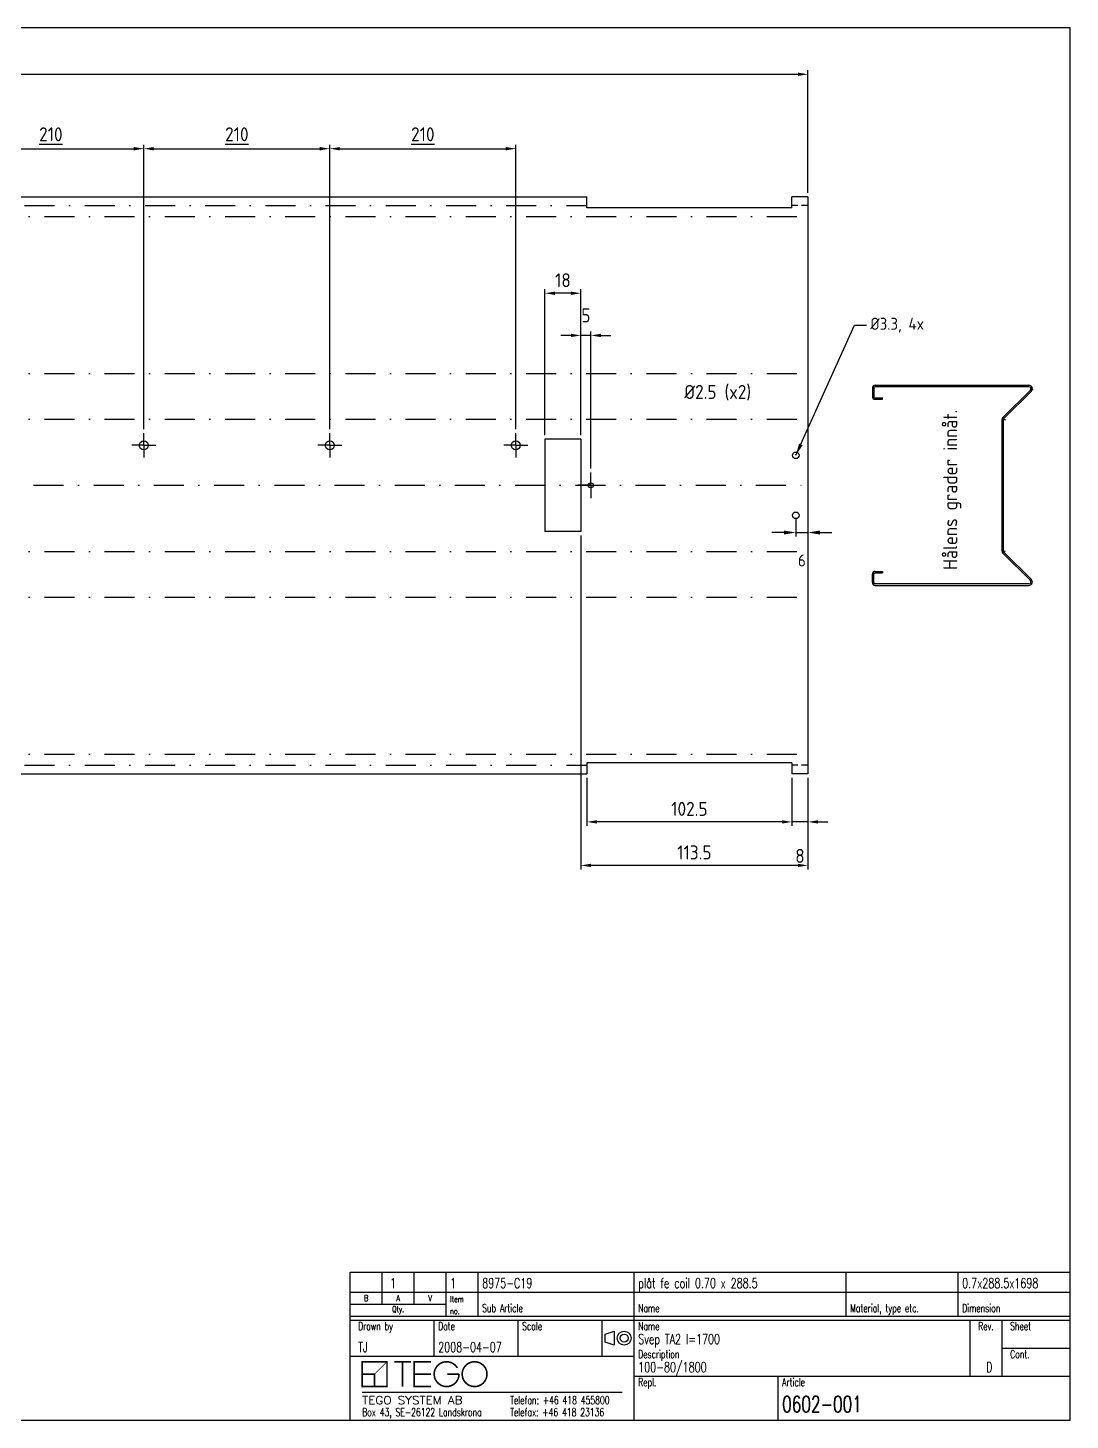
# Model space of a CAD drawing. Extents: x 0 to 1128, y 0 to 696.
# Drawn here: x 607 to 1128, y 0 to 696 of the extents above; entities that cross this region are included whole.
import ezdxf
from ezdxf.enums import TextEntityAlignment as Align

# ---------------------------------------------------------------- set-up
doc = ezdxf.new("R2010")
doc.units = 0
doc.header["$LTSCALE"] = 30
for name, pattern in [('DASHDOT', [1, 0.5, -0.25, 0, -0.25]), ('DASHED', [0.75, 0.5, -0.25]), ('GEN7A', [6.875, 4.75, -0.875, 0.375, -0.875])]:
    doc.linetypes.add(name, pattern=pattern)
doc.layers.get('DEFPOINTS').update_dxf_attribs({"linetype": 'CONTINUOUS'})
for name, color, linetype in [('3', 3, 'CONTINUOUS'), ('4', 4, 'CONTINUOUS'), ('5', 4, 'CONTINUOUS'), ('6', 3, 'DASHED'), ('7A', 4, 'GEN7A'), ('9', 4, 'DASHDOT'), ('T_02', 2, 'CONTINUOUS'), ('Tego_artikel', 7, 'CONTINUOUS'), ('Tego_help', 7, 'CONTINUOUS'), ('Tego_huvud', 7, 'CONTINUOUS'), ('Tego_ram', 7, 'CONTINUOUS'), ('Tego_styck', 7, 'CONTINUOUS')]:
    doc.layers.add(name, color=color, linetype=linetype)
doc.styles.add('ram015_2', font='romans.shx', dxfattribs={"width": 0.7, "height": 4})
doc.styles.add('ram015_3', font='romans.shx', dxfattribs={"width": 0.7, "height": 4})
doc.styles.get("Standard").update_dxf_attribs({"font": 'ISOCP.SHX'})
doc.styles.add('Tego_01', font='romans.shx', dxfattribs={"width": 0.7, "height": 0.2})
doc.styles.add('Tego_15', font='romans.shx', dxfattribs={"width": 0.7, "height": 3})
doc.styles.add('Tego_20', font='romans.shx', dxfattribs={"width": 0.7, "height": 4})
doc.styles.add('Tego_25', font='romans.shx', dxfattribs={"width": 0.7, "height": 5})
doc.styles.add('Tego_40', font='romans.shx', dxfattribs={"width": 0.7, "height": 8})
doc.dimstyles.new('GEN-ISO', dxfattribs={"dimscale": 2, "dimtxt": 3.5, "dimasz": 2.5, "dimexe": 1, "dimexo": 1, "dimgap": 1.5, "dimtad": 1, "dimdsep": 46, "dimtxsty": 'STANDARD', "dimcen": 0, "dimclrd": 256, "dimclre": 256, "dimclrt": 2, "dimadec": 0, "dimazin": 0, "dimtp": 0.1, "dimtm": 0.1, "dimtfac": 0.71, "dimtmove": 2, "dimatfit": 3, "dimfxl": 1, "dimtolj": 1, "dimarcsym": 0})

# ---------------------------------------------------------------- blocks, each defined once
blk = doc.blocks.new('*D11')
at = {"layer": '5', "lineweight": -2, "transparency": 16777216}
for p, q in [((883.37, 492.31), (883.37, 544.25)), ((888.37, 475.68), (888.37, 544.25)), ((878.37, 542.25), (873.37, 542.25)), ((888.37, 542.25), (883.37, 542.25)), ((893.37, 542.25), (898.37, 542.25))]:
    blk.add_line(p, q, dxfattribs=at)
at = {"layer": '5', "transparency": 16777216}
for points in [[(878.37, 543.09), (878.37, 541.42), (883.37, 542.25)], [(893.37, 543.09), (893.37, 541.42), (888.37, 542.25)]]:
    blk.add_solid(points, dxfattribs=at)
at = {"layer": 'DEFPOINTS', "color": 0, "transparency": 16777216}
for p in [(883.37, 542.25), (883.37, 490.31), (888.37, 473.68)]:
    blk.add_point(p, dxfattribs=at)
at = {"layer": '5', "color": 2, "transparency": 16777216, "insert": (885.87, 552.25), "char_height": 7, "attachment_point": 5}
blk.add_mtext('5', dxfattribs=at)
blk = doc.blocks.new('*D13')
at = {"layer": '5', "lineweight": -2, "transparency": 16777216}
for p, q in [((865.37, 492.31), (865.37, 565.33)), ((883.37, 492.31), (883.37, 565.33)), ((878.37, 563.33), (870.37, 563.33))]:
    blk.add_line(p, q, dxfattribs=at)
at = {"layer": '5', "transparency": 16777216}
for points in [[(870.37, 564.16), (870.37, 562.49), (865.37, 563.33)], [(878.37, 564.16), (878.37, 562.49), (883.37, 563.33)]]:
    blk.add_solid(points, dxfattribs=at)
at = {"layer": 'DEFPOINTS', "color": 0, "transparency": 16777216}
for p in [(865.37, 563.33), (865.37, 490.31), (883.37, 490.31)]:
    blk.add_point(p, dxfattribs=at)
at = {"layer": '5', "color": 2, "transparency": 16777216, "insert": (874.37, 569.83), "char_height": 7, "attachment_point": 5}
blk.add_mtext('18', dxfattribs=at)
blk = doc.blocks.new('*D20')
at = {"layer": '5', "lineweight": -2, "transparency": 16777216}
for p, q in [((73.32, 603.76), (73.32, 674.78)), ((78.32, 672.78), (991.87, 672.78)), ((996.87, 613.56), (996.87, 674.78))]:
    blk.add_line(p, q, dxfattribs=at)
at = {"layer": '5', "transparency": 16777216}
for points in [[(78.32, 673.62), (78.32, 671.95), (73.32, 672.78)], [(991.87, 673.62), (991.87, 671.95), (996.87, 672.78)]]:
    blk.add_solid(points, dxfattribs=at)
at = {"layer": 'DEFPOINTS', "color": 0, "transparency": 16777216}
for p in [(996.87, 672.78), (996.87, 611.56), (73.32, 601.76)]:
    blk.add_point(p, dxfattribs=at)
at = {"layer": '5', "color": 2, "transparency": 16777216, "insert": (535.09, 682.78), "char_height": 7, "attachment_point": 5}
blk.add_mtext('1698{}{\\A0;{\\H2x;}{\\A2;\\H0.71x;\\C3;\\S 0^ -0.4;}}', dxfattribs=at)
blk = doc.blocks.new('*D28')
at = {"layer": '5', "lineweight": -2, "transparency": 16777216}
for p, q in [((757.82, 495.34), (757.82, 637.58)), ((762.82, 635.58), (845.82, 635.58)), ((850.82, 495.34), (850.82, 637.58))]:
    blk.add_line(p, q, dxfattribs=at)
at = {"layer": '5', "transparency": 16777216}
for points in [[(762.82, 636.41), (762.82, 634.74), (757.82, 635.58)], [(845.82, 636.41), (845.82, 634.74), (850.82, 635.58)]]:
    blk.add_solid(points, dxfattribs=at)
at = {"layer": 'DEFPOINTS', "color": 0, "transparency": 16777216}
for p in [(850.82, 635.58), (757.82, 493.34), (850.82, 493.34)]:
    blk.add_point(p, dxfattribs=at)
at = {"layer": '5', "color": 2, "transparency": 16777216, "insert": (804.32, 642.78), "char_height": 7, "attachment_point": 5}
blk.add_mtext('\\L210\\l', dxfattribs=at)
blk = doc.blocks.new('*D27')
at = {"layer": '5', "lineweight": -2, "transparency": 16777216}
for p, q in [((664.82, 495.34), (664.82, 637.58)), ((669.82, 635.58), (752.82, 635.58)), ((757.82, 495.34), (757.82, 637.58))]:
    blk.add_line(p, q, dxfattribs=at)
at = {"layer": '5', "transparency": 16777216}
for points in [[(669.82, 636.41), (669.82, 634.74), (664.82, 635.58)], [(752.82, 636.41), (752.82, 634.74), (757.82, 635.58)]]:
    blk.add_solid(points, dxfattribs=at)
at = {"layer": 'DEFPOINTS', "color": 0, "transparency": 16777216}
for p in [(757.82, 635.58), (664.82, 493.34), (757.82, 493.34)]:
    blk.add_point(p, dxfattribs=at)
at = {"layer": '5', "color": 2, "transparency": 16777216, "insert": (711.32, 642.78), "char_height": 7, "attachment_point": 5}
blk.add_mtext('\\L210\\l', dxfattribs=at)
blk = doc.blocks.new('*D26')
at = {"layer": '5', "lineweight": -2, "transparency": 16777216}
for p, q in [((571.82, 495.34), (571.82, 637.58)), ((576.82, 635.58), (659.82, 635.58)), ((664.82, 495.34), (664.82, 637.58))]:
    blk.add_line(p, q, dxfattribs=at)
at = {"layer": '5', "transparency": 16777216}
for points in [[(576.82, 636.41), (576.82, 634.74), (571.82, 635.58)], [(659.82, 636.41), (659.82, 634.74), (664.82, 635.58)]]:
    blk.add_solid(points, dxfattribs=at)
at = {"layer": 'DEFPOINTS', "color": 0, "transparency": 16777216}
for p in [(664.82, 635.58), (571.82, 493.34), (664.82, 493.34)]:
    blk.add_point(p, dxfattribs=at)
at = {"layer": '5', "color": 2, "transparency": 16777216, "insert": (618.32, 642.78), "char_height": 7, "attachment_point": 5}
blk.add_mtext('\\L210\\l', dxfattribs=at)
blk = doc.blocks.new('*D34')
at = {"layer": '5', "lineweight": -2, "transparency": 16777216}
for p, q in [((886.37, 321.06), (886.37, 297.06)), ((988.87, 321.06), (988.87, 297.06)), ((983.87, 299.06), (891.37, 299.06))]:
    blk.add_line(p, q, dxfattribs=at)
at = {"layer": '5', "transparency": 16777216}
for points in [[(891.37, 299.89), (891.37, 298.23), (886.37, 299.06)], [(983.87, 299.89), (983.87, 298.23), (988.87, 299.06)]]:
    blk.add_solid(points, dxfattribs=at)
at = {"layer": 'DEFPOINTS', "color": 0, "transparency": 16777216}
for p in [(886.37, 323.06), (988.87, 323.06), (886.37, 299.06)]:
    blk.add_point(p, dxfattribs=at)
at = {"layer": '5', "color": 2, "transparency": 16777216, "insert": (937.62, 305.56), "char_height": 7, "attachment_point": 5}
blk.add_mtext('102.5', dxfattribs=at)
blk = doc.blocks.new('*D33')
at = {"layer": '5', "lineweight": -2, "transparency": 16777216}
for p, q in [((883.37, 442.31), (883.37, 275.31)), ((996.87, 321.06), (996.87, 275.31)), ((991.87, 277.31), (888.37, 277.31))]:
    blk.add_line(p, q, dxfattribs=at)
at = {"layer": '5', "transparency": 16777216}
for points in [[(888.37, 278.14), (888.37, 276.47), (883.37, 277.31)], [(991.87, 278.14), (991.87, 276.47), (996.87, 277.31)]]:
    blk.add_solid(points, dxfattribs=at)
at = {"layer": 'DEFPOINTS', "color": 0, "transparency": 16777216}
for p in [(883.37, 444.31), (996.87, 323.06), (883.37, 277.31)]:
    blk.add_point(p, dxfattribs=at)
at = {"layer": '5', "color": 2, "transparency": 16777216, "insert": (940.12, 283.81), "char_height": 7, "attachment_point": 5}
blk.add_mtext('113.5', dxfattribs=at)
blk = doc.blocks.new('*D35')
at = {"layer": '5', "lineweight": -2, "transparency": 16777216}
for p, q in [((988.87, 321.06), (988.87, 297.06)), ((996.87, 321.06), (996.87, 297.06)), ((983.87, 299.06), (978.87, 299.06)), ((996.87, 299.06), (988.87, 299.06)), ((1001.87, 299.06), (1006.87, 299.06))]:
    blk.add_line(p, q, dxfattribs=at)
at = {"layer": '5', "transparency": 16777216}
for points in [[(983.87, 299.89), (983.87, 298.23), (988.87, 299.06)], [(1001.87, 299.89), (1001.87, 298.23), (996.87, 299.06)]]:
    blk.add_solid(points, dxfattribs=at)
at = {"layer": 'DEFPOINTS', "color": 0, "transparency": 16777216}
for p in [(988.87, 323.06), (996.87, 323.06), (988.87, 299.06)]:
    blk.add_point(p, dxfattribs=at)
at = {"layer": '5', "color": 2, "transparency": 16777216, "insert": (992.87, 282.06), "char_height": 7, "attachment_point": 5}
blk.add_mtext('8', dxfattribs=at)
blk = doc.blocks.new('T_ram')
at = {"layer": 'Tego_ram', "color": 1}
for p, q in [((1128, 696), (0, 696)), ((1128, 0), (1128, 696)), ((0, 0), (1128, 0))]:
    blk.add_line(p, q, dxfattribs=at)
at = {"layer": 'Tego_ram', "color": 3, "style": 'Tego_01', "width": 0.7, "flags": 8}
for tag in ['ORIENT', 'RAM', 'SKALA']:
    blk.add_attdef(tag, (0, 0), '', height=0.2, rotation=0.1, dxfattribs=at)
blk = doc.blocks.new('T_huvud')
at = {"layer": 'Tego_huvud', "color": 2}
for p, q in [((0, 50), (360, 50)), ((0, 0), (0, 50)), ((42, 32), (42, 50)), ((84, 32), (84, 50)), ((126, 32), (126, 50)), ((142, 0), (142, 50)), ((310, 22), (310, 50)), ((326, 22), (326, 50)), ((360, 22), (360, 50)), ((326, 36), (360, 36)), ((0, 32), (142, 32)), ((142, 22), (214, 22)), ((6, 14), (136, 14)), ((0, 0), (214, 0))]:
    blk.add_line(p, q, dxfattribs=at)
at = {"layer": 'Tego_huvud', "color": 4}
for p, q in [((127.5, 43), (132, 44.5)), ((127.5, 39), (127.5, 43)), ((132, 44.5), (132, 37.5)), ((132, 37.5), (127.5, 39))]:
    blk.add_line(p, q, dxfattribs=at)
at = {"layer": 'Tego_huvud', "color": 1}
for p, q in [((214, 22), (360, 22)), ((214, 0), (214, 22)), ((360, 0), (360, 22)), ((214, 0), (360, 0))]:
    blk.add_line(p, q, dxfattribs=at)
at = {"layer": 'Tego_huvud', "color": 2, "const_width": 0.8}
blk.add_lwpolyline([(6, 16.8), (18.4, 16.8), (18.4, 29.2), (6, 29.2)], close=True, dxfattribs=at)
at = {"layer": 'Tego_huvud', "color": 2}
for points, const_width in [([(12.2, 23), (18.4, 29.2)], 0.4), ([(22, 29.2), (30.4, 29.2)], 0.8), ([(26.2, 16.8), (26.2, 29.2)], 0.8), ([(40.4, 16.8), (32, 16.8), (32, 29.2), (40.4, 29.2)], 0.8), ([(6, 23), (12.2, 23), (12.2, 16.8)], 0.8), ([(32, 23), (40.4, 23)], 0.8), ([(48.6, 23), (54.4, 23)], 0.8)]:
    blk.add_lwpolyline(points, dxfattribs=dict(at, const_width=const_width))
at = {"layer": 'Tego_huvud', "color": 2, "const_width": 0.8}
blk.add_lwpolyline([(54.4, 23, -1), (42, 23, -0.767327), (53.57, 26.1, -0.767327)], format="xyb", dxfattribs=at)
blk.add_lwpolyline([(68.4, 23, -1), (56, 23, -1)], format="xyb", close=True, dxfattribs=at)
at = {"layer": 'Tego_huvud', "color": 4}
for radius in [3.5, 2]:
    blk.add_circle((137, 41), radius, dxfattribs=at)
at = {"layer": 'Tego_huvud', "color": 3}
for s, style, width, p in [('Drawn by', 'ram015_3', 0.7, (4, 45)), ('Date', 'ram015_3', 0.7, (44, 45)), ('Scale', 'ram015_3', 0.7, (86, 45)), ('Name', 'ram015_3', 0.7, (144, 45)), ('Rev.', 'ram015_3', 0.7, (314, 45)), ('Sheet', 'ram015_3', 0.7, (330, 45)), ('Description', 'ram015_3', 0.7, (144, 31)), ('Cont.', 'ram015_3', 0.7, (330, 31)), ('Repl.', 'ram015_3', 0.7, (144, 17)), ('Article', 'ram015_3', 0.7, (216, 17)), ('TEGO SYSTEM AB', 'ram015_2', 1.1, (6, 8)), ('Telefon: +46 418 455800', 'ram015_2', 0.7, (80, 8)), ('Box 43, SE-26122 Landskrona', 'ram015_2', 0.7, (6, 2)), ('Telefax: +46 418 23136', 'ram015_2', 0.7, (80, 2))]:
    blk.add_text(s, height=4, dxfattribs=dict(at, style=style, width=width)).set_placement(p)
at = {"layer": 'Tego_huvud', "color": 3, "style": 'Tego_25', "width": 0.7, "flags": 8}
for tag, p in [('NAME', (144, 38)), ('SHEET', (330, 38)), ('DRAWN', (4, 34)), ('DATE', (44, 34)), ('SCALE', (86, 34)), ('DESCR', (144, 24)), ('REV', (318, 24)), ('CONT', (330, 24)), ('REPL', (144, 4))]:
    blk.add_attdef(tag, p, '', height=5, dxfattribs=at)
at = {"layer": 'Tego_huvud', "color": 2, "style": 'Tego_40', "width": 0.7, "flags": 8}
blk.add_attdef('ARTICLE', (216, 4), '', height=8, dxfattribs=at)
blk = doc.blocks.new('T_styck')
at = {"layer": 'Tego_styck', "color": 2}
for p, q in [((0, 64), (360, 64)), ((0, 50), (0, 64)), ((16, 58), (16, 64)), ((32, 58), (32, 64)), ((48, 52), (48, 64)), ((64, 52), (64, 64)), ((142, 50), (142, 64)), ((248, 52), (248, 64)), ((304, 52), (304, 64)), ((360, 50), (360, 64)), ((0, 58), (48, 58)), ((0, 52), (360, 52))]:
    blk.add_line(p, q, dxfattribs=at)
at = {"layer": 'Tego_styck', "color": 4, "style": 'Tego_15', "width": 0.7}
for s, p in [('B', (8, 61)), ('Qty.', (24, 55)), ('A', (24, 61)), ('V', (40, 61))]:
    blk.add_text(s, height=3, dxfattribs=at).set_placement(p, align=Align.MIDDLE)
at = {"layer": 'Tego_styck', "color": 4, "width": 0.7}
for s, height, style, p in [('Item', 3, 'Tego_15', (50, 59)), ('Sub Article', 4, 'Tego_20', (66, 54)), ('Name', 4, 'Tego_20', (144, 54)), ('Material, type etc.', 4, 'Tego_20', (250, 54)), ('Dimension', 4, 'Tego_20', (306, 54)), ('no.', 3, 'Tego_15', (50, 53))]:
    blk.add_text(s, height=height, dxfattribs=dict(at, style=style)).set_placement(p)
at = {"layer": 'Tego_styck', "color": 3, "style": 'Tego_01', "width": 0.7, "flags": 8}
for tag in ['ANT_VAR', 'ANT_POS']:
    blk.add_attdef(tag, (0, 50), '', height=0.2, dxfattribs=at)
blk = doc.blocks.new('T_styck_01')
at = {"layer": 'Tego_help', "color": 2}
for p, q in [((0, 74), (360, 74)), ((0, 64), (0, 74)), ((16, 64), (16, 74)), ((32, 64), (32, 74)), ((48, 64), (48, 74)), ((64, 64), (64, 74)), ((142, 64), (142, 74)), ((248, 64), (248, 74)), ((304, 64), (304, 74)), ((360, 64), (360, 74))]:
    blk.add_line(p, q, dxfattribs=at)
at = {"layer": 'Tego_help', "color": 3, "style": 'Tego_25', "width": 0.7, "flags": 8}
for tag, p in [('VAR_N', (-172, 66)), ('VAR_M', (-156, 66)), ('VAR_L', (-140, 66)), ('VAR_K', (-124, 66)), ('VAR_J', (-108, 66)), ('VAR_H', (-92, 66)), ('VAR_G', (-76, 66)), ('VAR_F', (-60, 66)), ('VAR_E', (-44, 66)), ('VAR_D', (-28, 66)), ('VAR_C', (-12, 66)), ('VAR_B', (4, 66)), ('VAR_A', (20, 66)), ('VAR_V', (36, 66)), ('ITEM', (50, 66)), ('SUBARTICLE', (66, 66)), ('NAME', (144, 66)), ('MATERIAL', (250, 66)), ('DIMENSION', (306, 66))]:
    blk.add_attdef(tag, p, '', height=5, dxfattribs=at)
blk = doc.blocks.new('*D47')
at = {"layer": 'DEFPOINTS', "color": 0, "transparency": 16777216}
for p in [(990.87, 452.31), (996.87, 452.31), (996.87, 443.72)]:
    blk.add_point(p, dxfattribs=at)
at = {"layer": 'T_02', "color": 4, "lineweight": -2, "transparency": 16777216}
for p, q in [((990.87, 451.06), (990.87, 441.72)), ((996.87, 451.06), (996.87, 441.72)), ((984.87, 443.72), (978.87, 443.72)), ((990.87, 443.72), (996.87, 443.72)), ((1002.87, 443.72), (1008.87, 443.72))]:
    blk.add_line(p, q, dxfattribs=at)
at = {"layer": 'T_02', "color": 4, "transparency": 16777216}
for points in [[(984.87, 444.72), (984.87, 442.72), (990.87, 443.72)], [(1002.87, 444.72), (1002.87, 442.72), (996.87, 443.72)]]:
    blk.add_solid(points, dxfattribs=at)
at = {"layer": 'T_02', "color": 3, "transparency": 16777216, "insert": (993.87, 429.72), "char_height": 6, "attachment_point": 5}
blk.add_mtext('\\A1;6', dxfattribs=at)

msp = doc.modelspace()

# ---------------------------------------------------------------- linework, layer by layer
at = {"layer": '3'}
for p, q in [((1029.099, 515.912), (1029.099, 511.712)), ((1030.499, 517.312), (1107.399, 517.312)), ((1108.106, 516.319), (1109.362, 515.063)), ((1030.499, 510.312), (1034.099, 510.312)), ((1034.099, 510.312), (1034.099, 511.012)), ((1108.106, 514.904), (1094.397, 501.195)), ((1093.899, 499.993), (1093.899, 434.63)), ((1094.148, 500.594), (1095.599, 499.993)), ((1094.148, 434.029), (1095.599, 434.63)), ((1108.106, 419.719), (1094.397, 433.428)), ((1029.099, 418.712), (1029.099, 422.912)), ((1029.799, 418.712), (1029.799, 422.912)), ((1030.499, 424.312), (1034.099, 424.312)), ((1030.499, 423.612), (1034.099, 423.612)), ((1107.399, 418.012), (1030.499, 418.012)), ((1034.099, 424.312), (1034.099, 423.612)), ((1030.499, 417.312), (1107.399, 417.312))]:
    msp.add_line(p, q, dxfattribs=at)
for points in [[(1108.106, 514.904, 0.6681786), (1107.399, 516.612), (1030.499, 516.612, 0.4142136), (1029.799, 515.912), (1029.799, 511.712, 0.4142136), (1030.499, 511.012), (1034.099, 511.012)], [(1108.601, 420.214), (1094.892, 433.923, -0.1989124), (1094.599, 434.63), (1094.599, 499.993, -0.1989124), (1094.892, 500.7), (1108.601, 514.41)]]:
    msp.add_lwpolyline(points, format="xyb", dxfattribs=at)
for centre, radius, start, end in [((1030.499, 515.912), 1.4, 90, 180), ((1107.399, 515.612), 1.7, 315, 90), ((1030.499, 511.712), 1.4, 180, 270), ((1095.599, 499.993), 1.7, 135, 180), ((1095.599, 434.63), 1.7, 180, 225), ((1030.499, 422.912), 1.4, 90, 180), ((1030.499, 418.712), 1.4, 180, 270), ((1030.499, 422.912), 0.7, 90, 180), ((1030.499, 418.712), 0.7, 180, 270), ((1107.399, 419.012), 1.7, 270, 45), ((1107.399, 419.012), 1, 270, 45)]:
    msp.add_arc(centre, radius, start, end, dxfattribs=at)
at = {"layer": '4'}
for p, q in [((183.818, 611.562), (886.366, 611.562)), ((886.366, 606.062), (886.366, 611.562)), ((988.866, 606.062), (886.366, 606.062)), ((996.866, 611.562), (988.866, 611.562)), ((988.866, 606.062), (988.866, 611.562)), ((996.866, 611.562), (996.866, 323.062)), ((865.366, 490.312), (865.366, 444.312)), ((883.366, 490.312), (865.366, 490.312)), ((883.366, 490.312), (883.366, 444.312)), ((883.366, 444.312), (865.366, 444.312)), ((988.866, 328.562), (886.366, 328.562)), ((886.366, 328.562), (886.366, 323.062)), ((988.866, 328.562), (988.866, 323.062)), ((183.818, 323.062), (886.366, 323.062)), ((996.866, 323.062), (988.866, 323.062))]:
    msp.add_line(p, q, dxfattribs=at)
for centre, radius in [((664.818, 487.312), 2.25), ((757.818, 487.312), 2.25), ((850.818, 487.312), 2.25), ((888.366, 467.312), 1.25)]:
    msp.add_circle(centre, radius, dxfattribs=at)
at = {"layer": '5'}
msp.add_lwpolyline([(889.259, 468.287, 0, 1.673, 0), (892.214, 472.32, 0, 0, 0), (922.754, 513.982, 0, 0, 0), (927.014, 513.982, 0, 0, 0), (932.014, 513.982, 0, 0, 0)], format="xyseb", dxfattribs=at)
at = {"layer": '7A'}
for p, q in [((664.818, 487.312), (658.794, 487.312)), ((664.818, 487.312), (664.818, 493.336)), ((664.818, 487.312), (670.843, 487.312)), ((664.818, 487.312), (664.818, 481.287)), ((757.818, 487.312), (751.794, 487.312)), ((757.818, 487.312), (757.818, 493.336)), ((757.818, 487.312), (763.843, 487.312)), ((757.818, 487.312), (757.818, 481.287)), ((850.818, 487.312), (844.794, 487.312)), ((850.818, 487.312), (850.818, 493.336)), ((850.818, 487.312), (856.843, 487.312)), ((850.818, 487.312), (850.818, 481.287)), ((888.366, 467.312), (888.366, 473.684)), ((888.366, 467.312), (881.994, 467.312)), ((888.366, 467.312), (894.739, 467.312)), ((888.366, 467.312), (888.366, 460.939))]:
    msp.add_line(p, q, dxfattribs=at)
at = {"layer": '9'}
for p, q in [((183.818, 607.262), (886.366, 607.262)), ((991.909, 607.262), (988.866, 607.262)), ((996.866, 607.262), (993.696, 607.262)), ((73.318, 601.762), (996.866, 601.762)), ((73.318, 523.262), (996.866, 523.262)), ((73.318, 500.312), (996.866, 500.312)), ((67.895, 467.312), (1000.688, 467.312)), ((73.318, 434.312), (996.866, 434.312)), ((73.318, 411.362), (996.866, 411.362)), ((73.318, 332.862), (996.866, 332.862)), ((183.818, 327.362), (886.366, 327.362)), ((991.909, 327.362), (988.866, 327.362)), ((996.866, 327.362), (993.696, 327.362))]:
    msp.add_line(p, q, dxfattribs=at)
at = {"layer": 'T_02'}
for centre in [(990.866, 482.312), (990.866, 452.312)]:
    msp.add_circle(centre, 1.65, dxfattribs=at)

# ---------------------------------------------------------------- block references
at = {"layer": 'Tego_artikel', "color": 3}
msp.add_blockref('T_styck_01', (768, 0), dxfattribs=at).add_auto_attribs({'ITEM': '1', 'SUBARTICLE': '8975-C19', 'NAME': 'plåt fe coil 0.70 x 288.5', 'DIMENSION': '0.7x288.5x1698', 'VAR_A': '1'})
at = {"layer": 'Tego_huvud', "color": 2}
ref = msp.add_blockref('T_huvud', (768, 0), dxfattribs=at)
ref.add_attrib('ARTICLE', '0602-001', (984, 4), dxfattribs={"color": 2, "height": 8, "style": 'Tego_40', "width": 0.7, "flags": 8})
ref.add_attrib('DRAWN', 'TJ', (772, 34), dxfattribs={"color": 3, "height": 5, "style": 'Tego_25', "width": 0.7, "flags": 8})
ref.add_attrib('DATE', '2008-04-07', (812, 34), dxfattribs={"color": 3, "height": 5, "style": 'Tego_25', "width": 0.7, "flags": 8})
ref.add_attrib('NAME', 'Svep TA2 l=1700', (912, 38), dxfattribs={"color": 3, "height": 5, "style": 'Tego_25', "width": 0.7, "flags": 8})
ref.add_attrib('DESCR', '100-80/1800', (912, 24), dxfattribs={"color": 3, "height": 5, "style": 'Tego_25', "width": 0.7, "flags": 8})
ref.add_attrib('REV', 'D', (1086, 24), dxfattribs={"color": 3, "height": 5, "style": 'Tego_25', "width": 0.7, "flags": 8})
at = {"layer": 'Tego_ram', "color": 3}
msp.add_blockref('T_ram', (0, 0), dxfattribs=at)
at = {"layer": 'Tego_styck', "color": 3}
msp.add_blockref('T_styck', (768, 0), dxfattribs=at).add_auto_attribs({'ANT_VAR': '2', 'ANT_POS': '1'})

# ---------------------------------------------------------------- texts
at = {"layer": '6'}
msp.add_text('%%c2.5 (x2)', height=7, dxfattribs=at).set_placement((935.014, 513.982), align=Align.MIDDLE_LEFT)
msp.add_text('Hålens grader innåt.', height=7, rotation=90, dxfattribs=at).set_placement((1068.042, 425.049), align=Align.MIDDLE_LEFT)
at = {"layer": 'T_02', "color": 3, "insert": (1028.087, 551.068), "char_height": 6, "attachment_point": 1}
msp.add_mtext('\\A1;%%C3.3, 4x', dxfattribs=at)

# ---------------------------------------------------------------- dimensions: what is measured, and where the dimension line sits
at = {"layer": '5'}
for base, p1, p2, text, override, picture, middle in [((996.866, 672.783), (73.318, 601.762), (996.866, 611.562), '1698{}{\\A0;{\\H2x;}{\\A2;\\H0.71x;\\C3;\\S 0^ -0.4;}}', {"dimscale": 2, "dimpost": '<>', "dimtp": 0, "dimtm": 0.4, "dimtdec": 1, "dimtolj": 0}, '*D20', (535.092, 682.783)), ((664.818, 635.576), (571.818, 493.336), (664.818, 493.336), '\\L210\\l', {"dimscale": 2, "dimpost": '<>', "dimtolj": 0}, '*D26', (618.318, 642.777)), ((757.818, 635.576), (664.818, 493.336), (757.818, 493.336), '\\L210\\l', {"dimscale": 2, "dimpost": '<>', "dimtolj": 0}, '*D27', (711.318, 642.777)), ((850.818, 635.576), (757.818, 493.336), (850.818, 493.336), '\\L210\\l', {"dimscale": 2, "dimpost": '<>', "dimtolj": 0}, '*D28', (804.318, 642.777)), ((883.366, 277.306), (996.866, 323.062), (883.366, 444.312), '113.5', {"dimscale": 2, "dimpost": '<>', "dimtolj": 0}, '*D33', (940.116, 283.806)), ((886.366, 299.062), (988.866, 323.062), (886.366, 323.062), '102.5', {"dimscale": 2, "dimpost": '<>', "dimtolj": 0}, '*D34', (937.616, 305.562))]:
    dim = msp.add_linear_dim(base=base, p1=p1, p2=p2, angle=180, text=text, dimstyle='GEN-ISO', override=override, dxfattribs=at)
    dim.commit()
    dim.dimension.update_dxf_attribs({"geometry": picture, "text_midpoint": middle})
dim = msp.add_aligned_dim(p1=(883.366, 490.312), p2=(865.366, 490.312), distance=-73.016, dimstyle='GEN-ISO', override={"dimscale": 2, "dimpost": '<>', "dimtolj": 0}, dxfattribs=at)
dim.commit()
dim.dimension.update_dxf_attribs({"geometry": '*D13', "text_midpoint": (874.366, 569.828)})
dim = msp.add_linear_dim(base=(883.366, 542.253), p1=(888.366, 473.684), p2=(883.366, 490.312), dimstyle='GEN-ISO', override={"dimscale": 2, "dimpost": '<>', "dimtolj": 0}, dxfattribs=at)
dim.commit()
dim.dimension.update_dxf_attribs({"geometry": '*D11', "text_midpoint": (885.866, 552.253)})
dim = msp.add_linear_dim(base=(988.866, 299.062), p1=(996.866, 323.062), p2=(988.866, 323.062), angle=180, dimstyle='GEN-ISO', override={"dimscale": 2, "dimpost": '<>', "dimtolj": 0}, dxfattribs=at)
dim.commit()
dim.dimension.update_dxf_attribs({"geometry": '*D35', "text_midpoint": (992.866, 282.062)})
at = {"layer": 'T_02'}
dim = msp.add_linear_dim(base=(996.866, 443.72), p1=(990.866, 452.312), p2=(996.866, 452.312), dimstyle='GEN-ISO', override={"dimtxt": 3, "dimasz": 3, "dimexo": 0.625, "dimgap": 1, "dimpost": '<>', "dimclrd": 4, "dimclre": 4, "dimclrt": 3, "dimtdec": 1}, dxfattribs=at)
dim.commit()
dim.dimension.update_dxf_attribs({"geometry": '*D47', "text_midpoint": (993.866, 429.72)})

# ---------------------------------------------------------------- leaders
at = {"layer": 'T_02', "annotation_type": 0, "has_hookline": 1, "hookline_direction": 0, "text_width": 27.3}
msp.add_leader([(990.866, 482.312), (1020.087, 547.431), (1026.087, 547.431)], dimstyle='GEN-ISO', override={"dimtxt": 3, "dimasz": 3, "dimexo": 0.625, "dimgap": 1, "dimtad": 0, "dimclrd": 4, "dimclre": 4, "dimclrt": 3, "dimtdec": 1}, dxfattribs=at)

doc.saveas('drawing.dxf')
